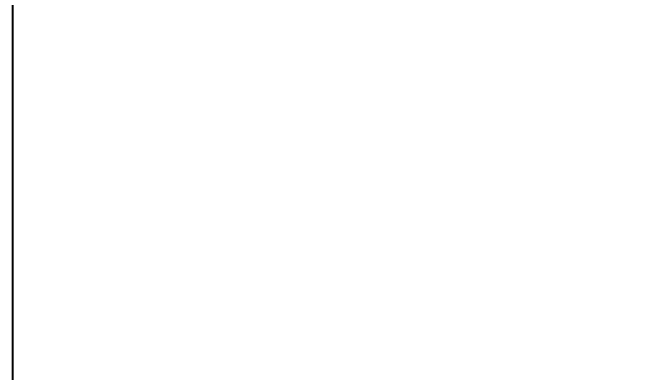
# Model space of a CAD drawing. Extents: x 0 to 3364, y 0 to 2376.
# Drawn here: x 1408.5 to 1660.5, y 1316.8 to 1460.5 of the extents above; entities that cross this region are included whole.
import ezdxf

# ---------------------------------------------------------------- set-up
doc = ezdxf.new("R2010")
doc.units = 0
doc.header["$LTSCALE"] = 185.02
doc.header["$PDMODE"] = 3
doc.header["$PDSIZE"] = 0.3125
doc.layers.get('0').update_dxf_attribs({"linetype": 'CONTINUOUS'})
doc.layers.get('DEFPOINTS').update_dxf_attribs({"linetype": 'CONTINUOUS'})
doc.layers.add('95_ALL_DIM', color=7, linetype='CONTINUOUS')
doc.styles.get("Standard").update_dxf_attribs({"font": 'txt', "width": 0.8})
doc.dimstyles.new('DIMSTYLE_2', dxfattribs={"dimtxt": 16, "dimasz": 6, "dimexe": 0.18, "dimexo": 0.0625, "dimgap": 0.09, "dimtad": 1, "dimdec": 3, "dimdsep": 46, "dimtxsty": 'Standard', "dimblk": 'OPEN', "dimblk1": 'OPEN', "dimblk2": 'OPEN', "dimcen": 0.09, "dimadec": 0, "dimazin": 0, "dimtp": 0.5, "dimtm": 0.5, "dimtfac": 1, "dimtdec": 3, "dimtofl": 0, "dimtmove": 0, "dimatfit": 3, "dimldrblk": 'OPEN', "dimfxl": 1, "dimtolj": 1, "dimarcsym": 0})
doc.dimstyles.new('DIMSTYLE_3', dxfattribs={"dimtxt": 16, "dimasz": 6, "dimexe": 0.18, "dimexo": 0.0625, "dimgap": 0.09, "dimtad": 1, "dimdec": 3, "dimdsep": 46, "dimtxsty": 'Standard', "dimblk": 'OPEN', "dimblk1": 'OPEN', "dimblk2": 'OPEN', "dimcen": 0.09, "dimadec": 0, "dimazin": 0, "dimtp": 0.8, "dimtm": 0.8, "dimtfac": 1, "dimtdec": 3, "dimtofl": 0, "dimtmove": 0, "dimatfit": 3, "dimldrblk": 'OPEN', "dimfxl": 1, "dimtolj": 1, "dimarcsym": 0})

# ---------------------------------------------------------------- blocks, each defined once
blk = doc.blocks.new('_OPEN')
at = {"color": 0, "linetype": 'ByBlock'}
for p, q in [((0, 0), (-1, 0.233)), ((-1, -0.233), (0, 0)), ((-1, 0), (0, 0))]:
    blk.add_line(p, q, dxfattribs=at)
blk = doc.blocks.new('*D17')
at = {"layer": '95_ALL_DIM', "color": 0, "transparency": 16777216}
for p, q in [((1408.52, 1506.24), (1408.52, 792.12)), ((1823.52, 927.65), (1823.52, 792.12)), ((1817.52, 792.3), (1414.52, 792.3))]:
    blk.add_line(p, q, dxfattribs=at)
at = {"layer": 'DEFPOINTS', "color": 0, "transparency": 16777216}
for p in [(1408.52, 1506.3), (1823.52, 927.71), (1408.52, 792.3)]:
    blk.add_point(p, dxfattribs=at)
at = {"layer": '95_ALL_DIM', "color": 0, "transparency": 16777216, "xscale": 6, "yscale": 6, "zscale": 6, "rotation": 180}
blk.add_blockref('_OPEN', (1408.52, 792.3), dxfattribs=at)
at = {"layer": '95_ALL_DIM', "color": 0, "transparency": 16777216, "xscale": 6, "yscale": 6, "zscale": 6}
blk.add_blockref('_OPEN', (1823.52, 792.3), dxfattribs=at)
at = {"layer": '95_ALL_DIM', "color": 0, "transparency": 16777216, "insert": (1621.18, 800.39), "char_height": 16, "attachment_point": 5}
blk.add_mtext('\\A1;415', dxfattribs=at)
blk = doc.blocks.new('*D79')
at = {"color": 0, "transparency": 16777216}
for p, q in [((1408.52, 1506.24), (1408.52, 752.12)), ((2023.02, 992.24), (2023.02, 752.12)), ((1414.52, 752.3), (2017.02, 752.3))]:
    blk.add_line(p, q, dxfattribs=at)
at = {"layer": 'DEFPOINTS', "color": 0, "transparency": 16777216}
for p in [(1408.52, 1506.3), (2023.02, 992.3), (2023.02, 752.3)]:
    blk.add_point(p, dxfattribs=at)
at = {"color": 0, "transparency": 16777216, "xscale": 6, "yscale": 6, "zscale": 6, "rotation": 180}
blk.add_blockref('_OPEN', (1408.52, 752.3), dxfattribs=at)
at = {"color": 0, "transparency": 16777216, "xscale": 6, "yscale": 6, "zscale": 6}
blk.add_blockref('_OPEN', (2023.02, 752.3), dxfattribs=at)
at = {"color": 0, "transparency": 16777216, "insert": (1710.74, 760.39), "char_height": 16, "attachment_point": 5}
blk.add_mtext('\\A1;614.5', dxfattribs=at)

msp = doc.modelspace()

# ---------------------------------------------------------------- dimensions: what is measured, and where the dimension line sits
dim = msp.add_linear_dim(base=(2023.0239, 752.3014), p1=(1408.5239, 1506.3014), p2=(2023.0239, 992.3014), dimstyle='DIMSTYLE_2')
dim.commit()
dim.dimension.update_dxf_attribs({"geometry": '*D79', "text_midpoint": (1710.735, 752.3014), "dimtype": 160})
at = {"layer": '95_ALL_DIM'}
dim = msp.add_linear_dim(base=(1408.5239, 792.3014), p1=(1823.5239, 927.7144), p2=(1408.5239, 1506.3014), angle=180, dimstyle='DIMSTYLE_3', dxfattribs=at)
dim.commit()
dim.dimension.update_dxf_attribs({"geometry": '*D17', "text_midpoint": (1621.1767, 792.3014), "dimtype": 160})

doc.saveas('drawing.dxf')
